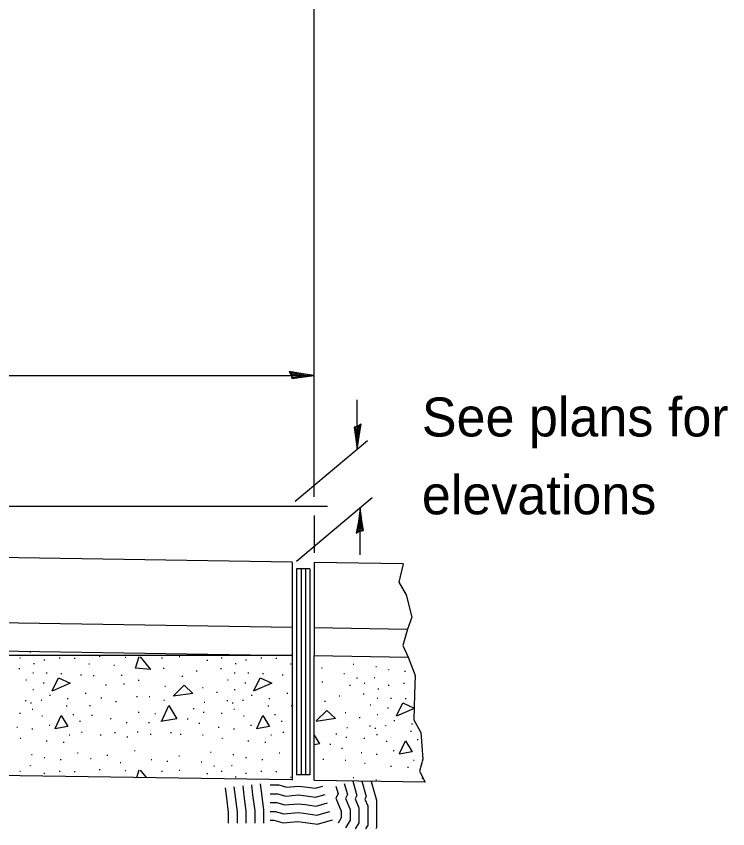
# Model space of a CAD drawing. Extents: x 116921 to 126621, y 61351 to 76334.
# Drawn here: x 117760.4 to 117888.4, y 72097.7 to 72243.9 of the extents above; entities that cross this region are included whole.
import ezdxf

# ---------------------------------------------------------------- set-up
doc = ezdxf.new("R2010")
doc.units = 0
doc.layers.add('Default', color=7, linetype='Continuous')
doc.layers.add('Sheets_General Details', color=7, linetype='Continuous')

msp = doc.modelspace()

# ---------------------------------------------------------------- linework, layer by layer
at = {"layer": 'Default'}
for points in [[(117809.86, 72179.32), (117810, 72178.7), (117811.75, 72178.97), (117814.02, 72179.26), (117811.6, 72179.59), (117809.49, 72179.96), (117809.86, 72179.32), (117810.04, 72178.91), (117812.5, 72179.26), (117809.81, 72179.73), (117810.21, 72179.2), (117811.34, 72179.27), (117810.26, 72179.44)], [(117821.8, 72170.11), (117821.18, 72169.96), (117821.45, 72168.21), (117821.74, 72165.94), (117822.07, 72168.36), (117822.44, 72170.48), (117821.8, 72170.11), (117821.39, 72169.92), (117821.74, 72167.46), (117822.21, 72170.15), (117821.68, 72169.75), (117821.76, 72168.62), (117821.92, 72169.71)], [(117822.22, 72151.26), (117822.84, 72151.4), (117822.57, 72153.16), (117822.28, 72155.43), (117821.94, 72153.01), (117821.57, 72150.89), (117822.22, 72151.26), (117822.63, 72151.45), (117822.27, 72153.9), (117821.8, 72151.22), (117822.33, 72151.62), (117822.26, 72152.75), (117822.09, 72151.66)]]:
    msp.add_lwpolyline(points, dxfattribs=at)
at = {"layer": 'Sheets_General Details'}
for p, q in [((117814.02, 72179.26), (117814.02, 72323.19)), ((117570.53, 72179.26), (117814.02, 72179.26)), ((117814.02, 72157.45), (117814.02, 72179.26)), ((117821.74, 72165.94), (117821.74, 72174.86)), ((117821.74, 72165.94), (117821.74, 72169.9)), ((117810.59, 72156.65), (117823.6, 72167.58)), ((117810.83, 72145.88), (117824.44, 72157.32)), ((117810.03, 72145.68), (117181.34, 72155.78)), ((117570.53, 72155.78), (117816.42, 72155.78)), ((117822.28, 72146.99), (117822.28, 72155.43)), ((117814.02, 72154.1), (117814.02, 72147.39)), ((117810.03, 72145.68), (117810.03, 72128.91)), ((117829.99, 72145.38), (117814.02, 72145.65)), ((117814.02, 72145.65), (117814.02, 72128.91)), ((117810.03, 72133.94), (117181.34, 72144.03)), ((117810.83, 72144.51), (117810.83, 72107.41)), ((117813.22, 72144.51), (117810.83, 72144.51)), ((117811.63, 72144.51), (117811.63, 72107.41)), ((117812.42, 72144.51), (117812.42, 72107.41)), ((117813.22, 72144.51), (117813.22, 72107.41)), ((117830.73, 72133.6), (117814.02, 72133.87)), ((117572.13, 72132.73), (117810.03, 72128.91)), ((117762.86, 72129.5), (117763.01, 72129.5)), ((117810.03, 72128.91), (117572.63, 72128.81)), ((117761.05, 72128.48), (117761.21, 72128.48)), ((117765.4, 72128.11), (117765.56, 72128.11)), ((117768.16, 72128.48), (117768.31, 72128.48)), ((117770.85, 72128.41), (117771, 72128.41)), ((117775.34, 72128.79), (117775.5, 72128.79)), ((117780.01, 72128.62), (117780.16, 72128.62)), ((117786.54, 72128.48), (117786.7, 72128.48)), ((117789.71, 72128.69), (117789.87, 72128.69)), ((117794.72, 72128.07), (117794.87, 72128.07)), ((117797.3, 72128.48), (117797.46, 72128.48)), ((117801.65, 72128.11), (117801.81, 72128.11)), ((117804.41, 72128.48), (117804.57, 72128.48)), ((117807.1, 72128.41), (117807.26, 72128.41)), ((117810.03, 72128.91), (117810.03, 72106.47)), ((117814.02, 72106.47), (117814.02, 72128.91)), ((117814.02, 72128.91), (117830.87, 72128.61)), ((117760.91, 72126.54), (117761.07, 72126.54)), ((117763.56, 72127.46), (117763.72, 72127.46)), ((117773.47, 72127.39), (117773.63, 72127.39)), ((117777.96, 72127.19), (117778.12, 72127.19)), ((117786.85, 72126.64), (117787.01, 72126.64)), ((117792.81, 72126.17), (117792.97, 72126.17)), ((117797.17, 72126.54), (117797.33, 72126.54)), ((117799.81, 72127.46), (117799.97, 72127.46)), ((117809.72, 72127.39), (117809.88, 72127.39)), ((117815.3, 72126.71), (117815.46, 72126.71)), ((117820.99, 72127.36), (117821.15, 72127.36)), ((117825.06, 72126.95), (117825.22, 72126.95)), ((117827.35, 72126.4), (117827.5, 72126.4)), ((117763.39, 72125.76), (117763.55, 72125.76)), ((117765.84, 72125.76), (117766, 72125.76)), ((117768.46, 72125.69), (117768.62, 72125.69)), ((117772, 72125.42), (117772.16, 72125.42)), ((117774.29, 72125.32), (117774.44, 72125.32)), ((117779.32, 72125.35), (117779.48, 72125.35)), ((117790.22, 72125.21), (117790.38, 72125.21)), ((117799.64, 72125.76), (117799.8, 72125.76)), ((117802.09, 72125.76), (117802.25, 72125.76)), ((117804.71, 72125.69), (117804.87, 72125.69)), ((117808.26, 72125.42), (117808.42, 72125.42)), ((117819.32, 72125.65), (117819.48, 72125.65)), ((117821.6, 72124.9), (117821.76, 72124.9)), ((117824.77, 72124.97), (117824.93, 72124.97)), ((117830.24, 72126.06), (117830.4, 72126.06)), ((117762.14, 72124.53), (117762.3, 72124.53)), ((117765.3, 72123.99), (117765.45, 72123.99)), ((117776.5, 72123.65), (117776.66, 72123.65)), ((117779.73, 72123.78), (117779.89, 72123.78)), ((117782.36, 72124.46), (117782.51, 72124.46)), ((117787.12, 72123.38), (117787.28, 72123.38)), ((117793.9, 72123.17), (117794.06, 72123.17)), ((117798.39, 72124.53), (117798.55, 72124.53)), ((117801.55, 72123.99), (117801.71, 72123.99)), ((117815.37, 72124.16), (117815.53, 72124.16)), ((117820.38, 72123.54), (117820.54, 72123.54)), ((117822.96, 72123.95), (117823.12, 72123.95)), ((117827.31, 72123.58), (117827.47, 72123.58)), ((117830.07, 72123.95), (117830.23, 72123.95)), ((117763.39, 72122.8), (117763.55, 72122.8)), ((117766.42, 72121.74), (117766.58, 72121.74)), ((117772.85, 72122.15), (117773.01, 72122.15)), ((117796.45, 72122.29), (117796.61, 72122.29)), ((117799.64, 72122.8), (117799.8, 72122.8)), ((117802.67, 72121.74), (117802.83, 72121.74)), ((117809.11, 72122.15), (117809.27, 72122.15)), ((117822.83, 72122.01), (117822.99, 72122.01)), ((117825.47, 72122.93), (117825.63, 72122.93)), ((117762.04, 72120.79), (117762.2, 72120.79)), ((117763.01, 72120.38), (117763.17, 72120.38)), ((117764.89, 72120.86), (117765.05, 72120.86)), ((117769.59, 72121.16), (117769.74, 72121.16)), ((117775.65, 72121.26), (117775.81, 72121.26)), ((117778.27, 72120.62), (117778.43, 72120.62)), ((117782.05, 72121.54), (117782.21, 72121.54)), ((117784.3, 72121.54), (117784.45, 72121.54)), ((117786.95, 72120.86), (117787.11, 72120.86)), ((117794.2, 72120.52), (117794.36, 72120.52)), ((117798.29, 72120.79), (117798.45, 72120.79)), ((117799.27, 72120.38), (117799.43, 72120.38)), ((117801.14, 72120.86), (117801.3, 72120.86)), ((117805.84, 72121.16), (117806, 72121.16)), ((117815.88, 72120.68), (117816.04, 72120.68)), ((117818.47, 72121.64), (117818.63, 72121.64)), ((117825.3, 72121.23), (117825.46, 72121.23)), ((117827.75, 72121.23), (117827.91, 72121.23)), ((117830.38, 72121.16), (117830.53, 72121.16)), ((117763.29, 72119.23), (117763.44, 72119.23)), ((117769.42, 72119.85), (117769.57, 72119.85)), ((117773.6, 72119.9), (117773.76, 72119.9)), ((117792.26, 72119.37), (117792.42, 72119.37)), ((117799.54, 72119.23), (117799.7, 72119.23)), ((117805.67, 72119.85), (117805.83, 72119.85)), ((117809.86, 72119.9), (117810.02, 72119.9)), ((117824.05, 72120), (117824.21, 72120)), ((117827.21, 72119.46), (117827.37, 72119.46)), ((117761.02, 72118.55), (117761.17, 72118.55)), ((117765.02, 72118.04), (117765.18, 72118.04)), ((117770.61, 72118.31), (117770.77, 72118.31)), ((117773.98, 72118.14), (117774.14, 72118.14)), ((117777.32, 72117.56), (117777.47, 72117.56)), ((117782.35, 72118.72), (117782.51, 72118.72)), ((117785.32, 72118.45), (117785.48, 72118.45)), ((117791.17, 72117.5), (117791.33, 72117.5)), ((117794.03, 72118.72), (117794.19, 72118.72)), ((117797.27, 72118.55), (117797.43, 72118.55)), ((117801.28, 72118.04), (117801.44, 72118.04)), ((117806.86, 72118.31), (117807.02, 72118.31)), ((117819.56, 72118.64), (117819.72, 72118.64)), ((117822.11, 72117.75), (117822.27, 72117.75)), ((117825.3, 72118.26), (117825.46, 72118.26)), ((117760.51, 72116), (117760.66, 72116)), ((117766.32, 72116.37), (117766.47, 72116.37)), ((117771.83, 72117.09), (117771.99, 72117.09)), ((117780.21, 72116.82), (117780.37, 72116.82)), ((117784.23, 72116.82), (117784.39, 72116.82)), ((117793.25, 72116.75), (117793.41, 72116.75)), ((117796.76, 72116), (117796.92, 72116)), ((117802.57, 72116.37), (117802.73, 72116.37)), ((117808.09, 72117.09), (117808.25, 72117.09)), ((117819.87, 72115.98), (117820.02, 72115.98)), ((117823.95, 72116.26), (117824.11, 72116.26)), ((117824.93, 72115.85), (117825.09, 72115.85)), ((117826.8, 72116.32), (117826.96, 72116.32)), ((117828.33, 72117.21), (117828.49, 72117.21)), ((117831.5, 72116.63), (117831.66, 72116.63)), ((117763.25, 72115.69), (117763.41, 72115.69)), ((117769.93, 72114.64), (117770.08, 72114.64)), ((117772.14, 72115.11), (117772.3, 72115.11)), ((117775.51, 72114.64), (117775.67, 72114.64)), ((117778.1, 72115.04), (117778.26, 72115.04)), ((117782.19, 72115.18), (117782.34, 72115.18)), ((117784.53, 72114.74), (117784.69, 72114.74)), ((117788.18, 72115.04), (117788.34, 72115.04)), ((117789.91, 72114.77), (117790.07, 72114.77)), ((117793.9, 72114.64), (117794.06, 72114.64)), ((117799.51, 72115.69), (117799.66, 72115.69)), ((117806.18, 72114.64), (117806.34, 72114.64)), ((117808.39, 72115.11), (117808.55, 72115.11)), ((117817.92, 72114.84), (117818.08, 72114.84)), ((117825.2, 72114.7), (117825.36, 72114.7)), ((117831.33, 72115.31), (117831.49, 72115.31)), ((117761.12, 72114.06), (117761.28, 72114.06)), ((117765.84, 72113.55), (117766, 72113.55)), ((117768.87, 72113.34), (117769.03, 72113.34)), ((117780.31, 72114.3), (117780.47, 72114.3)), ((117797.37, 72114.06), (117797.53, 72114.06)), ((117802.09, 72113.55), (117802.25, 72113.55)), ((117805.12, 72113.34), (117805.28, 72113.34)), ((117816.84, 72112.96), (117816.99, 72112.96)), ((117819.7, 72114.19), (117819.85, 72114.19)), ((117822.93, 72114.02), (117823.09, 72114.02)), ((117826.94, 72113.51), (117827.1, 72113.51)), ((117832.52, 72113.78), (117832.68, 72113.78)), ((117781.67, 72111.81), (117781.83, 72111.81)), ((117795.33, 72111.5), (117795.49, 72111.5)), ((117818.91, 72112.22), (117819.07, 72112.22)), ((117822.42, 72111.47), (117822.58, 72111.47)), ((117828.23, 72111.84), (117828.39, 72111.84)), ((117810.03, 72106.51), (117588.89, 72109.99)), ((117763.15, 72111.1), (117763.31, 72111.1)), ((117765.43, 72110.55), (117765.59, 72110.55)), ((117768.33, 72110.21), (117768.48, 72110.21)), ((117771.42, 72111.37), (117771.58, 72111.37)), ((117773.77, 72110.35), (117773.93, 72110.35)), ((117776.74, 72110.96), (117776.9, 72110.96)), ((117784.67, 72110.21), (117784.83, 72110.21)), ((117789.64, 72110.86), (117789.8, 72110.86)), ((117799.4, 72111.1), (117799.56, 72111.1)), ((117801.68, 72110.55), (117801.84, 72110.55)), ((117804.58, 72110.21), (117804.74, 72110.21)), ((117807.68, 72111.37), (117807.84, 72111.37)), ((117815.58, 72110.24), (117815.73, 72110.24)), ((117819.56, 72110.1), (117819.72, 72110.1)), ((117825.17, 72111.16), (117825.32, 72111.16)), ((117831.84, 72110.1), (117832, 72110.1)), ((117762.86, 72109.12), (117763.01, 72109.12)), ((117779.09, 72109.66), (117779.24, 72109.66)), ((117787.5, 72109.87), (117787.66, 72109.87)), ((117793.66, 72109.8), (117793.82, 72109.8)), ((117795.94, 72109.05), (117796.1, 72109.05)), ((117799.11, 72109.12), (117799.27, 72109.12)), ((117823.03, 72109.53), (117823.19, 72109.53)), ((117827.75, 72109.01), (117827.91, 72109.01)), ((117830.78, 72108.81), (117830.94, 72108.81)), ((117761.05, 72108.1), (117761.21, 72108.1)), ((117765.4, 72107.72), (117765.56, 72107.72)), ((117768.16, 72108.1), (117768.31, 72108.1)), ((117770.85, 72108.03), (117771, 72108.03)), ((117775.34, 72108.4), (117775.5, 72108.4)), ((117780.01, 72108.23), (117780.16, 72108.23)), ((117786.54, 72108.1), (117786.7, 72108.1)), ((117789.71, 72108.3), (117789.87, 72108.3)), ((117794.72, 72107.69), (117794.87, 72107.69)), ((117797.3, 72108.1), (117797.46, 72108.1)), ((117799.81, 72107.08), (117799.97, 72107.08)), ((117801.65, 72107.72), (117801.81, 72107.72)), ((117804.41, 72108.1), (117804.57, 72108.1)), ((117807.1, 72108.03), (117807.26, 72108.03)), ((117813.22, 72107.41), (117810.83, 72107.41)), ((117809.72, 72107.01), (117809.88, 72107.01)), ((117833.98, 72106.1), (117814.02, 72106.4)), ((117820.99, 72106.97), (117821.15, 72106.97)), ((117825.06, 72106.56), (117825.22, 72106.56)), ((117833.34, 72106.84), (117833.5, 72106.84))]:
    msp.add_line(p, q, dxfattribs=at)
for points in [[(117829.99, 72145.38), (117829.23, 72142.06), (117830.51, 72139.81), (117831.54, 72135.79), (117830.75, 72133.64), (117829.91, 72130.69), (117830.87, 72128.61)], [(117782.71, 72128.67), (117784.57, 72126.41), (117781.88, 72126.6), (117782.55, 72128.71)], [(117830.87, 72128.61), (117832.14, 72125.32), (117832.02, 72121.9), (117831.9, 72117.3), (117833.18, 72115.06), (117833.54, 72110.26), (117832.94, 72108.11), (117833.98, 72106.1)], [(117766.89, 72122.56), (117768.04, 72124.9), (117770.14, 72123.91), (117766.86, 72122.51)], [(117803.14, 72122.56), (117804.29, 72124.9), (117806.39, 72123.91), (117803.11, 72122.51)], [(117788.7, 72121.65), (117790.6, 72123.55), (117792.19, 72122.08), (117788.66, 72121.57)], [(117828.8, 72118.03), (117829.95, 72120.37)], [(117829.95, 72120.37), (117831.96, 72119.42)], [(117786.6, 72117.17), (117787.87, 72119.9), (117789.29, 72117.52), (117786.44, 72117.05)], [(117814.36, 72117.12), (117816.26, 72119.02), (117817.85, 72117.55), (117814.33, 72117.04)], [(117831.96, 72119.34), (117828.78, 72117.98)], [(117767.4, 72115.78), (117768.51, 72118.08), (117769.7, 72116.13), (117767.38, 72115.7)], [(117803.66, 72115.78), (117804.77, 72118.08), (117805.96, 72116.13), (117803.64, 72115.7)], [(117814.02, 72114.55), (117814.95, 72112.99)], [(117814.95, 72112.99), (117814.02, 72112.83)], [(117829.32, 72111.25), (117830.43, 72113.55), (117831.62, 72111.6), (117829.3, 72111.16)], [(117810.03, 72110.35), (117810.03, 72110.35)], [(117782.11, 72106.95), (117782.55, 72108.32)], [(117782.71, 72108.28), (117783.83, 72106.92)], [(117802.72, 72105.64), (117802.92, 72103.85), (117803.3, 72100.99), (117803.3, 72098.73)], [(117804.3, 72105.82), (117804.5, 72104.05), (117804.89, 72101.09), (117804.89, 72098.73)], [(117806.07, 72105.62), (117807.65, 72105.62), (117809.03, 72105.23), (117811.19, 72105.42), (117812.77, 72105.23), (117814.15, 72105.03), (117815.53, 72105.42)], [(117819.42, 72105.86), (117819.98, 72103.89), (117819.63, 72103.2), (117820.46, 72101.21), (117820.46, 72099.27), (117819.65, 72097.91)], [(117820.94, 72106.3), (117821.67, 72103.73), (117821.37, 72103.14), (117822.05, 72101.53), (117822.05, 72098.83), (117821.39, 72097.74)], [(117822.59, 72106.27), (117823.36, 72103.57), (117823.12, 72103.08), (117823.63, 72101.84), (117823.63, 72098.39), (117823.24, 72097.74)], [(117824.25, 72106.25), (117825.21, 72102.87), (117825.21, 72097.96), (117825.09, 72097.74)], [(117798, 72105.12), (117798.21, 72103.28), (117798.55, 72100.67), (117798.55, 72098.73)], [(117799.58, 72105.29), (117799.78, 72103.47), (117800.14, 72100.78), (117800.14, 72098.73)], [(117801.15, 72105.47), (117801.35, 72103.66), (117801.72, 72100.88), (117801.72, 72098.73)], [(117817.89, 72105.42), (117818.29, 72104.05), (117817.89, 72103.26), (117818.88, 72100.89), (117818.88, 72099.71), (117818.29, 72098.73)], [(117806.07, 72104.04), (117807.43, 72104.04), (117808.88, 72103.62), (117811.17, 72103.83), (117812.56, 72103.66), (117814.26, 72103.42), (117815.96, 72103.9)], [(117806.07, 72102.45), (117807.2, 72102.45), (117808.72, 72102.02), (117811.14, 72102.24), (117812.35, 72102.09), (117814.37, 72101.8), (117816.4, 72102.38)], [(117806.07, 72100.87), (117806.98, 72100.87), (117808.57, 72100.42), (117811.11, 72100.65), (117812.14, 72100.52), (117814.48, 72100.18), (117816.83, 72100.86)], [(117806.07, 72099.29), (117806.76, 72099.29), (117808.42, 72098.81), (117811.09, 72099.05), (117811.93, 72098.95), (117814.59, 72098.57), (117817.27, 72099.33)]]:
    msp.add_lwpolyline(points, dxfattribs=at)

# ---------------------------------------------------------------- texts
for s, p in [('See plans for', (117833.36, 72168.29)), ('elevations', (117833.36, 72154.29))]:
    msp.add_text(s, height=7, dxfattribs=at).set_placement(p)

doc.saveas('drawing.dxf')
